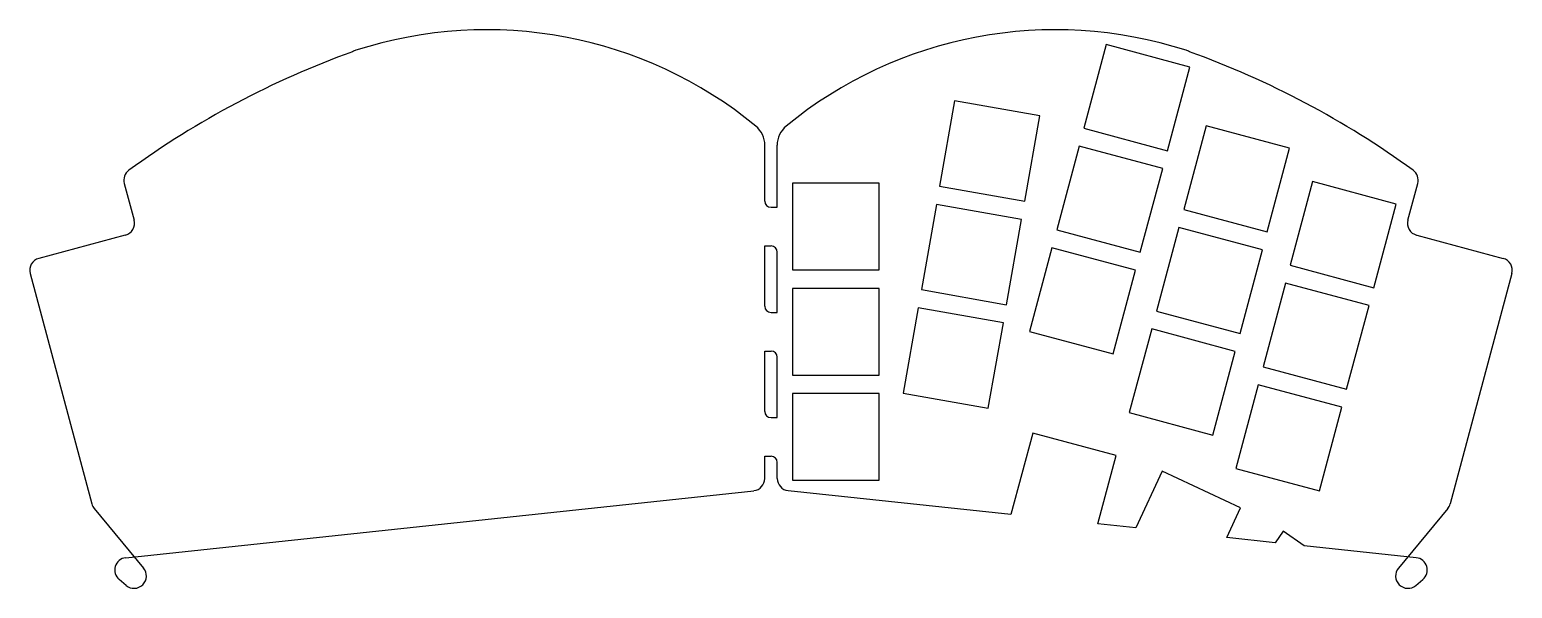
# Model space of a CAD drawing. Header units: millimetres. Extents: x -131 to 110, y -24 to 66.
import ezdxf

# ---------------------------------------------------------------- set-up
doc = ezdxf.new("R2010")
doc.units = ezdxf.units.MM

msp = doc.modelspace()

# ---------------------------------------------------------------- linework, layer by layer
for p, q in [((43.78, 63.42), (40.15, 49.9)), ((57.3, 59.8), (43.78, 63.42)), ((53.67, 46.28), (57.3, 59.8)), ((19.23, 54.34), (16.79, 40.56)), ((33.01, 51.91), (19.23, 54.34)), ((30.58, 38.12), (33.01, 51.91)), ((40.15, 49.9), (53.67, 46.28)), ((59.93, 50.29), (56.3, 36.77)), ((73.45, 46.67), (59.93, 50.29)), ((-11.5, 38.12), (-11.5, 47.16)), ((-9.5, 37.12), (-9.5, 47.16)), ((39.38, 47), (35.75, 33.48)), ((52.9, 43.38), (39.38, 47)), ((69.83, 33.15), (73.45, 46.67)), ((49.28, 29.85), (52.9, 43.38)), ((-115.18, 40.98), (-113.6, 35.07)), ((7, 41), (-7, 41)), ((-7, 41), (-7, 27)), ((7, 27), (7, 41)), ((77.18, 41.27), (73.56, 27.75)), ((90.7, 37.65), (77.18, 41.27)), ((92.6, 35.07), (94.18, 40.98)), ((16.79, 40.56), (30.58, 38.12)), ((-10.5, 37.12), (-9.5, 37.12)), ((16.27, 37.6), (13.84, 23.81)), ((30.06, 35.17), (16.27, 37.6)), ((56.3, 36.77), (69.83, 33.15)), ((87.08, 24.12), (90.7, 37.65)), ((27.63, 21.38), (30.06, 35.17)), ((55.53, 33.87), (51.9, 20.35)), ((69.05, 30.25), (55.53, 33.87)), ((-115.02, 32.62), (-129.02, 28.87)), ((35.75, 33.48), (49.28, 29.85)), ((94.02, 32.62), (108.02, 28.87)), ((-11.5, 21.12), (-11.5, 30.88)), ((-11.5, 30.88), (-10.5, 30.88)), ((-9.5, 20.12), (-9.5, 29.88)), ((34.98, 30.58), (31.35, 17.06)), ((48.5, 26.96), (34.98, 30.58)), ((65.43, 16.73), (69.05, 30.25)), ((-130.44, 26.42), (-120.45, -10.83)), ((-7, 27), (7, 27)), ((44.88, 13.43), (48.5, 26.96)), ((73.56, 27.75), (87.08, 24.12)), ((109.44, 26.42), (99.45, -10.83)), ((72.78, 24.85), (69.16, 11.33)), ((86.3, 21.23), (72.78, 24.85)), ((7, 24), (-7, 24)), ((-7, 24), (-7, 10)), ((7, 10), (7, 24)), ((13.84, 23.81), (27.63, 21.38)), ((-10.5, 20.12), (-9.5, 20.12)), ((13.32, 20.86), (10.89, 7.07)), ((27.11, 18.43), (13.32, 20.86)), ((51.9, 20.35), (65.43, 16.73)), ((82.68, 7.7), (86.3, 21.23)), ((24.68, 4.64), (27.11, 18.43)), ((31.35, 17.06), (44.88, 13.43)), ((51.13, 17.45), (47.5, 3.93)), ((64.65, 13.83), (51.13, 17.45)), ((-11.5, 4.12), (-11.5, 13.88)), ((-11.5, 13.88), (-10.5, 13.88)), ((-9.5, 3.12), (-9.5, 12.88)), ((61.03, 0.31), (64.65, 13.83)), ((-7, 10), (7, 10)), ((69.16, 11.33), (82.68, 7.7)), ((68.38, 8.43), (64.76, -5.09)), ((81.9, 4.81), (68.38, 8.43)), ((7, 7), (-7, 7)), ((-7, 7), (-7, -7)), ((7, -7), (7, 7)), ((10.89, 7.07), (24.68, 4.64)), ((78.28, -8.72), (81.9, 4.81)), ((-10.5, 3.12), (-9.5, 3.12)), ((47.5, 3.93), (61.03, 0.31)), ((31.86, 0.61), (28.34, -12.54)), ((45.39, -3.01), (31.86, 0.61)), ((-11.5, -6.7), (-11.5, -3.12)), ((-11.5, -3.12), (-10.5, -3.12)), ((-9.5, -6.7), (-9.5, -4.12)), ((42.43, -14.04), (45.39, -3.01)), ((-7, -7), (7, -7)), ((52.83, -5.53), (48.56, -14.69)), ((65.52, -11.45), (52.83, -5.53)), ((64.76, -5.09), (78.28, -8.72)), ((-114.96, -19.53), (-13.29, -8.69)), ((28.34, -12.54), (-7.71, -8.69)), ((-120.06, -11.59), (-112.07, -21.2)), ((63.27, -16.26), (65.52, -11.45)), ((99.06, -11.59), (91.07, -21.2)), ((48.56, -14.69), (42.43, -14.04)), ((71.1, -17.1), (63.27, -16.26)), ((72.41, -15.23), (71.1, -17.1)), ((75.8, -17.6), (72.41, -15.23)), ((93.96, -19.53), (75.8, -17.6)), ((-114.89, -24.01), (-116.03, -23.05)), ((93.89, -24.01), (95.03, -23.05))]:
    msp.add_line(p, q)
for centre, radius, start, end in [((-56.54, -2.86), 68.7, 50.6312, 107.9236), ((35.54, -2.86), 68.7, 72.0764, 129.3688), ((-76.45, 58.7), 4, 107.9236, 116.6314), ((55.45, 58.7), 4, 423.3686, 72.0764), ((-29.61, -73.29), 144.02, 109.7342, 126.0798), ((8.61, -73.29), 144.02, 53.9202, 70.2658), ((-15.5, 47.16), 4, 0, 50.6312), ((-13.6, 49.48), 1, 50.6312314, 50.631232), ((-5.5, 47.16), 4, 129.3688, 180), ((-113.25, 41.49), 2, 126.0798, 195), ((92.25, 41.49), 2, 345, 53.9202), ((-10.5, 38.12), 1, 180, 270), ((-115.53, 34.55), 2, 285, 15), ((94.53, 34.55), 2, 165, 255), ((-128.5, 26.93), 2, 105, 195), ((-10.5, 29.88), 1, 0, 90), ((107.5, 26.93), 2, 345, 75), ((-10.5, 21.12), 1, 180, 270), ((-10.5, 12.88), 1, 0, 90), ((-10.5, 4.12), 1, 180, 270), ((-10.5, -4.12), 1, 0, 90), ((-13.5, -6.7), 2, 276.0879, 0), ((-7.5, -6.7), 2, 180, 263.9121), ((-118.52, -10.31), 2, 195, 219.7574), ((97.52, -10.31), 2, 320.2426, 345), ((-114.74, -21.52), 2, 96.0879, 230), ((-113.61, -22.48), 2, 230, 39.7574), ((92.61, -22.48), 2, 140.2426, 310), ((93.74, -21.52), 2, 310, 83.9121)]:
    msp.add_arc(centre, radius, start, end)

doc.saveas('drawing.dxf')
